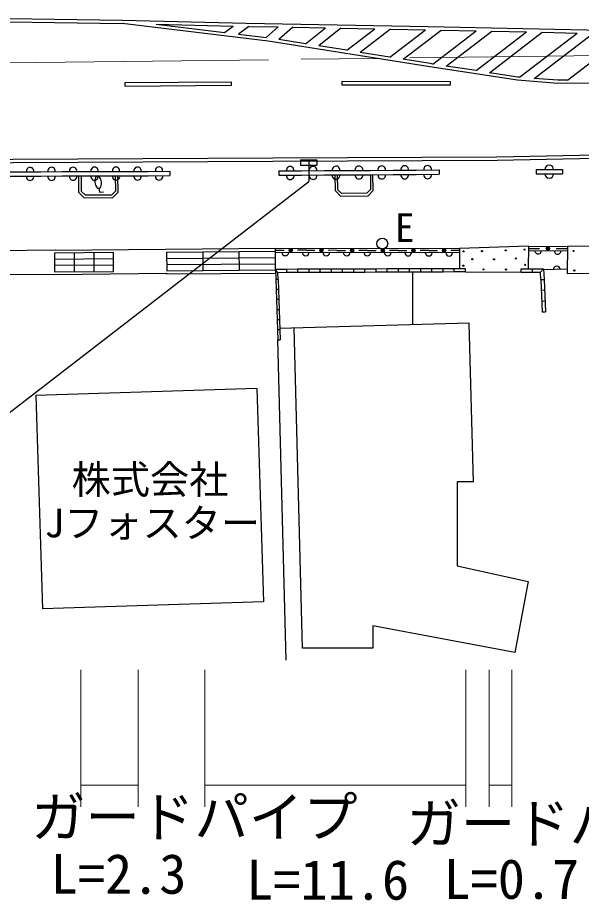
# Model space of a CAD drawing. Units: millimetres, scale not verified. Extents: x 40000 to 680000, y 20000 to 380000.
# Drawn here: x 302420 to 328318, y 256431 to 296997 of the extents above; entities that cross this region are included whole.
import ezdxf
from ezdxf.enums import TextEntityAlignment as Align

# ---------------------------------------------------------------- set-up
doc = ezdxf.new("R2010")
doc.units = ezdxf.units.MM
doc.header["$LTSCALE"] = 1000
doc.linetypes.add('CHAIN', pattern=[18.5, 12, -1.5, 3.5, -1.5])
for name, color, linetype, lineweight in [('M-BGD', 7, 'Continuous', 25), ('M-BGD-EXST', 7, 'Continuous', 25), ('M-BMK', 2, 'CHAIN', 13), ('M-STR-HTXT', 7, 'Continuous', 13), ('M-STR-STRC', 7, 'Continuous', 25)]:
    doc.layers.add(name, color=color, linetype=linetype, lineweight=lineweight)
doc.layers.add('M-BMK-HTXT', color=7, linetype='Continuous')
doc.styles.add('ＭＳ ゴシック', font='')
doc.styles.get('ＭＳ ゴシック').set_extended_font_data('MS Gothic')

msp = doc.modelspace()

# ---------------------------------------------------------------- linework, layer by layer
at = {"layer": 'M-BGD'}
for p, q in [((301508, 289912), (302496, 289915)), ((301509, 289712), (302496, 289715)), ((302496, 289915), (303483, 289918)), ((302496, 289715), (303484, 289718)), ((303483, 289918), (304471, 289921)), ((303484, 289718), (304471, 289721)), ((304471, 289921), (305458, 289924)), ((304471, 289721), (305459, 289724)), ((305235, 288961), (305227, 289724)), ((305354, 289011), (305347, 289724)), ((305458, 289924), (306445, 289928)), ((305459, 289724), (306446, 289728)), ((306445, 289928), (307433, 289931)), ((306446, 289728), (307434, 289731)), ((307032, 288980), (307024, 289729)), ((307433, 289931), (308420, 289934)), ((307434, 289731), (308421, 289734)), ((308420, 289934), (309408, 289937)), ((308421, 289734), (309408, 289737)), ((309408, 289937), (309408, 289737)), ((314414, 289955), (315466, 289961)), ((314414, 289955), (314415, 289755)), ((314415, 289755), (315467, 289761)), ((315466, 289961), (316518, 289967)), ((315467, 289761), (316519, 289767)), ((316518, 289967), (317570, 289974)), ((316519, 289767), (317571, 289774)), ((317015, 289032), (317005, 289770)), ((317130, 289081), (317121, 289771)), ((317570, 289974), (318622, 289980)), ((317571, 289774), (318624, 289780)), ((318622, 289980), (319675, 289986)), ((318624, 289780), (319676, 289786)), ((318753, 289056), (318743, 289780)), ((319675, 289986), (320727, 289992)), ((319676, 289786), (320728, 289792)), ((320727, 289992), (321779, 289998)), ((320728, 289792), (321780, 289798)), ((321779, 289998), (321780, 289798)), ((326245, 290017), (327446, 290022)), ((326245, 290017), (326246, 289817)), ((326246, 289817), (327447, 289822)), ((327446, 290022), (327447, 289822)), ((305480, 288712), (305235, 288961)), ((307032, 288980), (306785, 288727)), ((317253, 288793), (317015, 289032)), ((318753, 289056), (318516, 288810)), ((305480, 288712), (306785, 288727)), ((317253, 288793), (318516, 288810)), ((304138, 286304), (314263, 286403)), ((314263, 286410), (322719, 286391)), ((314272, 285427), (314263, 286403)), ((325885, 286491), (322719, 286391)), ((325885, 286491), (325875, 285456)), ((325885, 286491), (327678, 286474)), ((327678, 286474), (327666, 285241)), ((336889, 286556), (327678, 286474)), ((304138, 286304), (291090, 286225)), ((306816, 286203), (304111, 286178)), ((304111, 286178), (304119, 285312)), ((305013, 286187), (305021, 285320)), ((305914, 286195), (305922, 285328)), ((306824, 285337), (306816, 286203)), ((309263, 286221), (314264, 286258)), ((309263, 286221), (309270, 285365)), ((310923, 286233), (310930, 285377)), ((312583, 286245), (312590, 285390)), ((314263, 286310), (314665, 286309)), ((322718, 286191), (314265, 286210)), ((315672, 286307), (315269, 286307)), ((315672, 286307), (316075, 286306)), ((317081, 286303), (316679, 286304)), ((317081, 286303), (317484, 286303)), ((318490, 286300), (318088, 286301)), ((318490, 286300), (318893, 286299)), ((319900, 286297), (319497, 286298)), ((319900, 286297), (320302, 286296)), ((321309, 286294), (320906, 286295)), ((321309, 286294), (321712, 286293)), ((322718, 286291), (322316, 286292)), ((322719, 286391), (322717, 285459)), ((325883, 286291), (327676, 286274)), ((325884, 286391), (326396, 286386)), ((327677, 286374), (327165, 286379)), ((306818, 285914), (304114, 285890)), ((306821, 285626), (304116, 285601)), ((309266, 285936), (314267, 285972)), ((309268, 285650), (314270, 285687)), ((300734, 285207), (304100, 285193)), ((304100, 285193), (309257, 285258)), ((304119, 285312), (306824, 285337)), ((309257, 285258), (309258, 285220)), ((309258, 285220), (314278, 285251)), ((309270, 285365), (314273, 285402)), ((314785, 285429), (314272, 285427)), ((314377, 285277), (314272, 285427)), ((314272, 285427), (314287, 284964)), ((314786, 285279), (314377, 285277)), ((314387, 284967), (314377, 285277)), ((315298, 285431), (314785, 285429)), ((314786, 285279), (314785, 285429)), ((315299, 285281), (314786, 285279)), ((315811, 285433), (315298, 285431)), ((315299, 285281), (315298, 285431)), ((315812, 285283), (315299, 285281)), ((316324, 285435), (315811, 285433)), ((315812, 285283), (315811, 285433)), ((316325, 285285), (315812, 285283)), ((316837, 285437), (316324, 285435)), ((316325, 285285), (316324, 285435)), ((316838, 285287), (316325, 285285)), ((317350, 285439), (316837, 285437)), ((316838, 285287), (316837, 285437)), ((317351, 285289), (316838, 285287)), ((317863, 285440), (317350, 285439)), ((317351, 285289), (317350, 285439)), ((317864, 285290), (317351, 285289)), ((318376, 285442), (317863, 285440)), ((317864, 285290), (317863, 285440)), ((318377, 285292), (317864, 285290)), ((318889, 285444), (318376, 285442)), ((318377, 285292), (318376, 285442)), ((318889, 285294), (318377, 285292)), ((319402, 285446), (318889, 285444)), ((318889, 285294), (318889, 285444)), ((319402, 285296), (318889, 285294)), ((319915, 285448), (319402, 285446)), ((319402, 285296), (319402, 285446)), ((319915, 285298), (319402, 285296)), ((320428, 285450), (319915, 285448)), ((319915, 285298), (319915, 285448)), ((320428, 285300), (319915, 285298)), ((320941, 285452), (320428, 285450)), ((320428, 285300), (320428, 285450)), ((320941, 285302), (320428, 285300)), ((320553, 285300), (320562, 282881)), ((321454, 285454), (320941, 285452)), ((320941, 285302), (320941, 285452)), ((321454, 285304), (320941, 285302)), ((321967, 285456), (321454, 285454)), ((321454, 285304), (321454, 285454)), ((321967, 285306), (321454, 285304)), ((322480, 285458), (321967, 285456)), ((321967, 285306), (321967, 285456)), ((322480, 285308), (321967, 285306)), ((322992, 285460), (322480, 285458)), ((322480, 285308), (322480, 285458)), ((322993, 285310), (322480, 285308)), ((322993, 285310), (322992, 285460)), ((322993, 285310), (325553, 285306)), ((325553, 285306), (325553, 285456)), ((325553, 285456), (326067, 285456)), ((325553, 285306), (326068, 285306)), ((326068, 285306), (326067, 285456)), ((326067, 285456), (326582, 285456)), ((326068, 285306), (326439, 285306)), ((326439, 285306), (326582, 285456)), ((326455, 284962), (326439, 285306)), ((326582, 285456), (326604, 284969)), ((327668, 285439), (326584, 285414)), ((327666, 285241), (336895, 285361)), ((314387, 284967), (314287, 284964)), ((314287, 284964), (314302, 284500)), ((314387, 284967), (314401, 284503)), ((326455, 284962), (326604, 284969)), ((326455, 284962), (326524, 283475)), ((326604, 284969), (326673, 283482)), ((314401, 284503), (314302, 284500)), ((314302, 284500), (314316, 284037)), ((314401, 284503), (314416, 284040)), ((326477, 284474), (326627, 284481)), ((314416, 284040), (314316, 284037)), ((314316, 284037), (314331, 283573)), ((314416, 284040), (314430, 283576)), ((326500, 283975), (326650, 283982)), ((314430, 283576), (314331, 283573)), ((314331, 283573), (314345, 283110)), ((314430, 283576), (314445, 283113)), ((326524, 283475), (326673, 283482)), ((314445, 283113), (314345, 283110)), ((314345, 283110), (314360, 282646)), ((314445, 283113), (314460, 282649)), ((323167, 282950), (314457, 282719)), ((323360, 275672), (323167, 282950)), ((314460, 282649), (314360, 282646)), ((314360, 282646), (314374, 282183)), ((314460, 282649), (314474, 282186)), ((315506, 268023), (315117, 282737)), ((314374, 282183), (314474, 282186)), ((314763, 267469), (314374, 282183)), ((313404, 279956), (303249, 279634)), ((313404, 279956), (313715, 270153)), ((303249, 279634), (303560, 269831)), ((322607, 275672), (322607, 271797)), ((323360, 275672), (322607, 275672)), ((322607, 271797), (325871, 271083)), ((325871, 271083), (325259, 267819)), ((313715, 270153), (303560, 269831)), ((325259, 267819), (318732, 269043)), ((318732, 269043), (318732, 268023)), ((318732, 268023), (315506, 268023))]:
    msp.add_line(p, q, dxfattribs=at)
for points in [[(306904, 289729), (306911, 289028), (306734, 288846), (305530, 288833), (305354, 289011)], [(318627, 289780), (318637, 289102), (318466, 288925), (317301, 288909), (317130, 289081)]]:
    msp.add_lwpolyline(points, dxfattribs=at)
for centre, radius in [((326780, 286382), 75), ((326780, 286382), 49.5), ((326780, 286382), 24.5), ((314967, 286308), 75), ((314967, 286308), 49.5), ((314967, 286308), 24.5), ((316377, 286305), 75), ((316377, 286305), 49.5), ((316377, 286305), 24.5), ((317786, 286302), 75), ((317786, 286302), 49.5), ((317786, 286302), 24.5), ((319195, 286299), 75), ((319195, 286299), 49.5), ((319195, 286299), 24.5), ((320604, 286296), 75), ((320604, 286296), 49.5), ((320604, 286296), 24.5), ((322014, 286293), 75), ((322014, 286293), 49.5), ((322014, 286293), 24.5), ((322905, 286256), 25), ((323752, 286266), 25), ((324839, 286301), 25), ((325707, 286338), 25), ((327956, 286276), 25), ((322897, 285600), 25), ((323309, 285899), 25), ((324305, 285889), 25), ((325310, 285928), 25), ((325738, 285639), 25), ((323818, 285426), 25), ((324854, 285422), 25), ((327997, 285376), 25)]:
    msp.add_circle(centre, radius, dxfattribs=at)
for centre, radius, start, end in [((302989, 289949), 168, 349.0849, 191.2829), ((303977, 289952), 168, 349.0849, 191.2829), ((304964, 289955), 168, 349.0851, 191.2844), ((305952, 289958), 168, 349.0849, 191.2829), ((306939, 289961), 168, 349.0849, 191.2829), ((307927, 289965), 168, 349.0851, 191.2844), ((308914, 289968), 168, 349.0849, 191.2829), ((314940, 289981), 177, 352.827, 187.8482), ((315992, 289987), 177, 352.8279, 187.8476), ((317044, 289994), 177, 352.8269, 187.8484), ((318096, 290000), 177, 352.827, 187.8482), ((319148, 290006), 177, 352.8283, 187.8469), ((320201, 290012), 177, 352.8285, 187.8468), ((321253, 290018), 177, 352.8293, 187.8461), ((326846, 290019), 200, 0.262, 180.226), ((302990, 289684), 168, 169.0851, 11.2844), ((303978, 289687), 168, 169.0863, 11.2832), ((304965, 289690), 168, 169.0849, 11.2829), ((305952, 289694), 168, 169.0851, 11.2844), ((306940, 289697), 168, 169.0863, 11.2832), ((307927, 289700), 168, 169.0849, 11.2829), ((308915, 289703), 168, 169.0851, 11.2844), ((314941, 289735), 177, 172.8271, 7.8482), ((315993, 289741), 177, 172.8279, 7.8476), ((317045, 289747), 177, 172.8271, 7.8482), ((318098, 289754), 177, 172.8283, 7.8469), ((319150, 289760), 177, 172.8285, 7.8468), ((320202, 289766), 177, 172.8285, 7.8468), ((321254, 289772), 177, 172.8293, 7.8461), ((326846, 289820), 200, 180.2634, 0.2245), ((314714, 286216), 157, 182.4633, 357.2872), ((315656, 286214), 157, 182.4649, 357.2856), ((316598, 286212), 157, 182.4642, 357.2866), ((317539, 286210), 157, 182.463, 357.2875), ((318481, 286207), 157, 182.463, 357.2875), ((319423, 286205), 157, 182.4634, 357.2853), ((320364, 286203), 157, 182.4649, 357.2856), ((321306, 286201), 157, 182.4642, 357.2866), ((322247, 286199), 157, 182.463, 357.2875), ((326331, 286286), 149, 179.2288, 359.6542), ((327228, 286277), 149, 179.2301, 359.6533), ((327193, 285416), 162, 5.5497, 177.1735)]:
    msp.add_arc(centre, radius, start, end, dxfattribs=at)
at = {"layer": 'M-BGD-EXST'}
for p, q in [((315415, 290461), (316165, 290461)), ((315415, 290461), (315415, 290211)), ((315790, 290461), (315790, 289461)), ((316165, 290461), (316165, 290211)), ((315415, 290211), (316165, 290211)), ((306156, 289156), (306181, 288970)), ((306181, 288970), (306367, 288996))]:
    msp.add_line(p, q, dxfattribs=at)
msp.add_circle((319173, 286613), 250, dxfattribs=at)
for centre, radius, start, end in [((306440, 289479), 475, 159.4924, 215.9919), ((306094, 289608), 106, 35.8146, 159.6697), ((305793, 289391), 478, 339.6697, 35.8146), ((306141, 289261), 106, 215.8146, 339.6697)]:
    msp.add_arc(centre, radius, start, end, dxfattribs=at)
at = {"layer": 'M-BMK'}
msp.add_line((264942, 294465), (364137, 295679), dxfattribs=at)
at = {"layer": 'M-STR-HTXT'}
for p, q in [((305326, 267020), (305326, 260725)), ((307954, 267020), (307954, 260725)), ((311014, 267020), (311014, 260725)), ((323017, 267020), (323017, 260725)), ((324077, 267020), (324077, 260725)), ((325119, 267020), (325119, 260725)), ((305326, 261725), (307954, 261725)), ((311014, 261725), (323017, 261725)), ((324077, 261725), (325119, 261725))]:
    msp.add_line(p, q, dxfattribs=at)
at = {"layer": 'M-STR-STRC'}
for p, q in [((307234, 296881), (312917, 296750)), ((308780, 296695), (312317, 296613)), ((308780, 296695), (311922, 296317)), ((311922, 296317), (312317, 296613)), ((313044, 296597), (312567, 296239)), ((313044, 296597), (314387, 296571)), ((313832, 296087), (314387, 296571)), ((315056, 296558), (314415, 295998)), ((315056, 296558), (316564, 296529)), ((312567, 296239), (313832, 296087)), ((315649, 295801), (316564, 296529)), ((317269, 296515), (316251, 295704)), ((317269, 296515), (318833, 296485)), ((317543, 295498), (318833, 296485)), ((319556, 296471), (318155, 295400)), ((319517, 295182), (321161, 296440)), ((319556, 296471), (321161, 296440)), ((320129, 295084), (321882, 296425)), ((321492, 294867), (323483, 296391)), ((321882, 296425), (323483, 296391)), ((322108, 294773), (324203, 296375)), ((323479, 294562), (325804, 296341)), ((324096, 294468), (326525, 296325)), ((324203, 296375), (325804, 296341)), ((325473, 294262), (328126, 296291)), ((326143, 294208), (328846, 296276)), ((326525, 296325), (328126, 296291)), ((327678, 294123), (330446, 296241)), ((315649, 295801), (314415, 295998)), ((317543, 295498), (316251, 295704)), ((319517, 295182), (318155, 295400)), ((323479, 294562), (322108, 294773)), ((307340, 293856), (312246, 293887)), ((317308, 293916), (322300, 293904)), ((291434, 270672), (315790, 289461))]:
    msp.add_line(p, q, dxfattribs=at)
for points in [[(285024, 296939), (288130, 296980), (298903, 296997), (307234, 296881)], [(285026, 296789), (288131, 296830), (298902, 296847), (307232, 296731)], [(362406, 295628), (347789, 294964), (338721, 294379), (334093, 294124), (329329, 293983), (327234, 293970), (325381, 294119), (321356, 294736), (313926, 295924), (307228, 296731)], [(312917, 296750), (321287, 296588), (328549, 296432), (335786, 296275), (344139, 296105), (350498, 295990), (362404, 295778)], [(321492, 294867), (321379, 294885), (320129, 295084)], [(325473, 294262), (325398, 294268), (324096, 294468)], [(327678, 294123), (327240, 294120), (326143, 294208)], [(312246, 293887), (312245, 294037), (307339, 294006), (307340, 293856)], [(322300, 293904), (322301, 294054), (317309, 294066), (317308, 293916)], [(336929, 290974), (329742, 290693), (324441, 290581), (314146, 290538), (302205, 290478), (283538, 290413)], [(336937, 290824), (329746, 290543), (324443, 290431), (314147, 290388), (302206, 290328), (283538, 290263)]]:
    msp.add_lwpolyline(points, dxfattribs=at)

# ---------------------------------------------------------------- texts
at = {"layer": 'M-BMK-HTXT', "style": 'ＭＳ ゴシック'}
for s, p in [('E', (320200, 287346)), ('株式会社', (308498, 275775)), ('Jフォスター', (308608, 273773))]:
    msp.add_text(s, height=1320, dxfattribs=at).set_placement(p, align=Align.MIDDLE_CENTER)
at = {"layer": 'M-STR-HTXT', "style": 'ＭＳ ゴシック'}
for p in [(303036, 258797), (320283, 258501)]:
    msp.add_text('ガードパイプ', height=1833, dxfattribs=at).set_placement(p, align=Align.BOTTOM_LEFT)
for s, p in [('L=2.3', (307055, 256184)), ('L=11.6', (316663, 255911)), ('L=0.7', (325101, 255949))]:
    msp.add_text(s, height=1833, dxfattribs=at).set_placement(p, align=Align.BOTTOM_CENTER)

doc.saveas('drawing.dxf')
